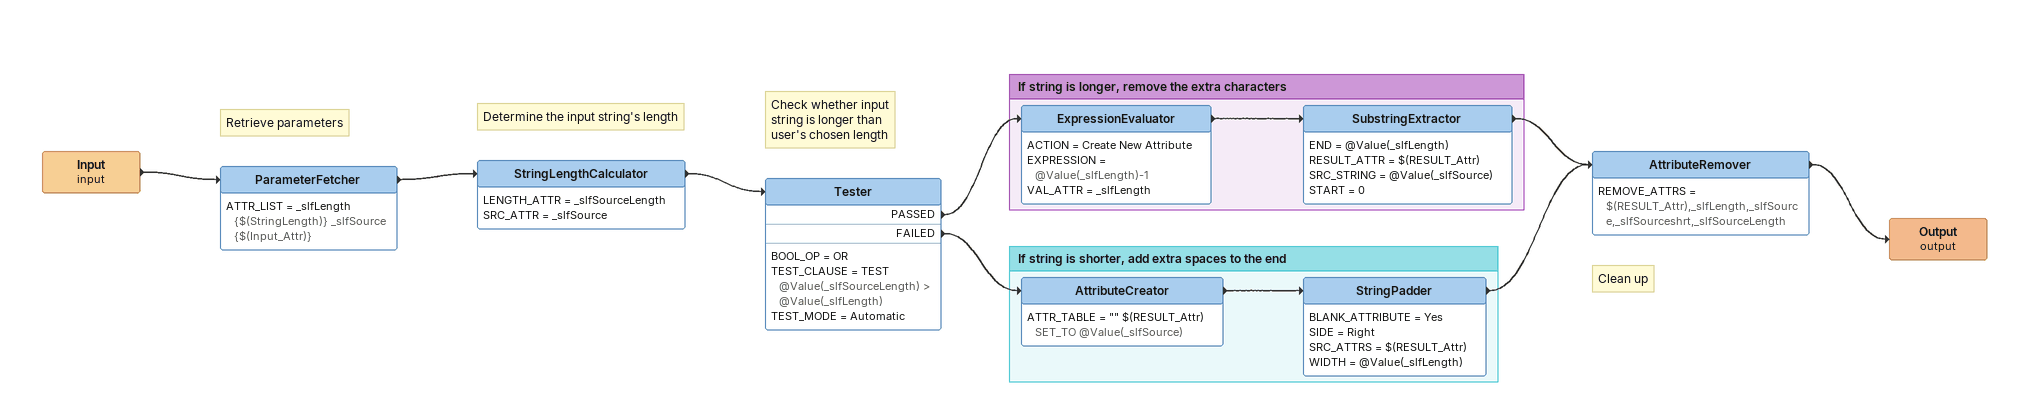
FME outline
Input (input)
    -> ParameterFetcher
Note: Retrieve parameters
ParameterFetcher
    ATTR_LIST = _slfLength {$(StringLength)} _slfSource {$(Input_Attr)}
    -> StringLengthCalculator
Note: Determine the input string's length
StringLengthCalculator
    LENGTH_ATTR = _slfSourceLength
    SRC_ATTR = _slfSource
    -> Tester
Note: Check whether input / string is longer than / user's chosen length
Tester
    BOOL_OP = OR
    TEST_CLAUSE = TEST @Value(_slfSourceLength) > @Value(_slfLength)
    TEST_MODE = Automatic
    PASSED -> ExpressionEvaluator
    FAILED -> AttributeCreator
Note: Clean up
AttributeRemover
    REMOVE_ATTRS = $(RESULT_Attr),_slfLength,_slfSource,_slfSourceshrt,_slfSourceLength
    -> Output (output)
Output (output)

Bookmark: If string is longer, remove the extra characters
ExpressionEvaluator
    ACTION = Create New Attribute
    EXPRESSION = @Value(_slfLength)-1
    VAL_ATTR = _slfLength
    -> SubstringExtractor
SubstringExtractor
    END = @Value(_slfLength)
    RESULT_ATTR = $(RESULT_Attr)
    SRC_STRING = @Value(_slfSource)
    START = 0
    -> AttributeRemover

Bookmark: If string is shorter, add extra spaces to the end
AttributeCreator
    ATTR_TABLE = "" $(RESULT_Attr) SET_TO @Value(_slfSource)
    -> StringPadder
StringPadder
    BLANK_ATTRIBUTE = Yes
    SIDE = Right
    SRC_ATTRS = $(RESULT_Attr)
    WIDTH = @Value(_slfLength)
    -> AttributeRemover
